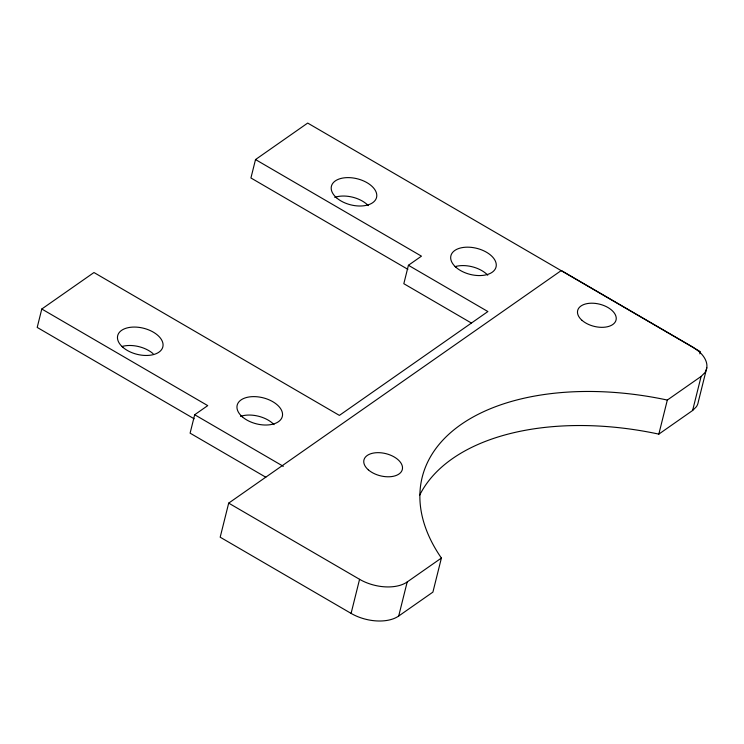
<?xml version="1.0" encoding="UTF-8"?>
<svg xmlns="http://www.w3.org/2000/svg" width="744" height="744" viewBox="0 0 744 744"><rect width="100%" height="100%" fill="white"/><g stroke="black" fill="none" stroke-linecap="round" stroke-linejoin="round"><path stroke-width="1.12" d="M471.371 323.026L403.825 283.697L408.419 265.283L487.887 311.55L339.385 415.394L93.967 272.527L41.794 309.011L37.2 327.425L194.147 418.798M699.825 353.828L700.364 351.67L307.691 123.067L255.518 159.56L250.923 177.974L407.87 269.337M41.794 309.011L207.734 405.62L194.696 414.733L190.101 433.157L265.794 477.22M228.687 503.121L220.187 537.196L351.084 613.391A34.884 20.162 14 0 0 398.7 616.032L432.906 592.112L441.397 558.047A232.565 134.394 14 0 1 667.322 400.058L701.108 376.436L704.875 372.67A34.987 20.218 14 0 0 698.858 351.391L692.804 347.076L561.302 270.528L228.687 503.121L359.575 579.316A34.884 20.162 14 0 0 407.191 581.966L441.397 558.047M351.084 613.391L359.575 579.316M398.7 616.032L407.191 581.966M419.728 495.048A232.565 134.394 14 0 1 658.831 434.124L667.322 400.058M658.831 434.124L692.608 410.502L701.108 376.436M706.8 367.722L698.309 401.797A34.987 20.218 14 0 1 696.384 406.745L692.608 410.502M408.419 265.283L421.457 256.159L255.518 159.56M194.696 414.733L283.334 466.339M240.479 416.37A23.259 13.438 14 0 1 274.034 424.629M334.716 197.355A23.259 13.438 14 0 1 368.271 205.614M455.123 266.612A23.259 13.438 14 0 1 487.757 275.168M121.914 346.509A23.259 13.438 14 0 1 153.115 353.688M242.312 416.817A23.259 13.438 14 0 0 281.195 418.974A23.259 13.438 14 0 0 255.75 396.673A23.259 13.438 14 0 0 242.312 416.817M122.825 347.262A23.259 13.438 14 0 0 161.708 349.42A23.259 13.438 14 0 0 136.264 327.118A23.259 13.438 14 0 0 122.825 347.262M336.548 197.802A23.259 13.438 14 0 0 375.432 199.969A23.259 13.438 14 0 0 349.987 177.667A23.259 13.438 14 0 0 336.548 197.802M456.035 267.366A23.259 13.438 14 0 0 494.918 269.523A23.259 13.438 14 0 0 469.473 247.222A23.259 13.438 14 0 0 456.035 267.366M582.041 320.366A19.772 11.42 14 0 0 615.083 322.208A19.772 11.42 14 0 0 593.47 303.245A19.772 11.42 14 0 0 582.041 320.366M368.317 469.827A19.772 11.42 14 0 0 401.36 471.659A19.772 11.42 14 0 0 379.747 452.705A19.772 11.42 14 0 0 368.317 469.827"/></g></svg>
